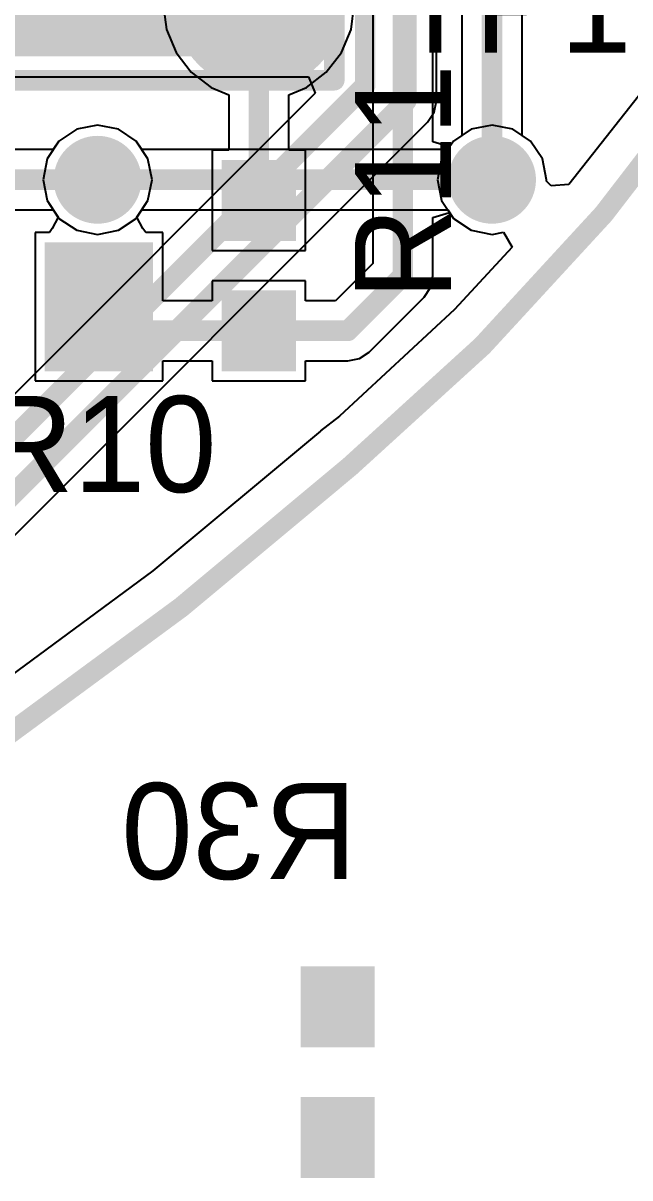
# Model space of a CAD drawing. Header units: millimetres. Extents: x 73 to 190, y 73 to 267.
# Drawn here: x 115.51 to 119.93, y 74.58 to 82.99 of the extents above; entities that cross this region are included whole.
import ezdxf

# ---------------------------------------------------------------- set-up
doc = ezdxf.new("R2010")
doc.units = ezdxf.units.MM
for name, color, linetype in [('BottomLayer', 5, 'Continuous'), ('BottomOverlay', 54, 'Continuous'), ('BottomPaste', 16, 'Continuous'), ('BottomSolder', 6, 'Continuous'), ('DrillDrawing', 1, 'Continuous'), ('KeepOutLayer', 6, 'Continuous'), ('Mechanical1', 6, 'Continuous'), ('MidLayer1', 16, 'Continuous'), ('MidLayer2', 76, 'Continuous'), ('MultiLayer', 9, 'Continuous'), ('TopLayer', 1, 'Continuous'), ('TopOverlay', 2, 'Continuous'), ('TopPaste', 8, 'Continuous'), ('TopSolder', 216, 'Continuous'), ('ViaHoleLayer', 16, 'Continuous')]:
    doc.layers.add(name, color=color, linetype=linetype)

msp = doc.modelspace()

# ---------------------------------------------------------------- linework, layer by layer
at = {"layer": 'BottomLayer'}
for p, q in [((118.5192, 82.425), (118.5192, 89.11)), ((114.9999, 82.5985), (117.5874, 82.5985)), ((117.5874, 82.5985), (117.636, 82.4812)), ((120.1321, 82.6386), (119.4833, 81.8156)), ((117.636, 82.4812), (115.3659, 80.2111)), ((118.5025, 82.3411), (118.5192, 82.425)), ((115.265, 79.08), (118.455, 82.27)), ((118.455, 82.27), (118.5025, 82.3411)), ((115.8978, 82.2174), (115.7688, 82.1312)), ((116.05, 82.2476), (115.8978, 82.2174)), ((116.2022, 82.2174), (116.05, 82.2476)), ((116.3312, 82.1312), (116.2022, 82.2174)), ((118.7728, 82.2174), (118.6438, 82.1312)), ((118.925, 82.2476), (118.7728, 82.2174)), ((119.0772, 82.2174), (118.925, 82.2476)), ((119.2062, 82.1312), (119.0772, 82.2174)), ((115.7688, 82.1312), (115.7274, 82.0692)), ((116.4174, 82.0022), (116.3312, 82.1312)), ((118.6438, 82.1312), (118.5576, 82.0022)), ((119.2924, 82.0022), (119.2062, 82.1312)), ((115.7274, 82.0692), (115.325, 82.0692)), ((116.4476, 81.85), (116.4174, 82.0022)), ((118.5576, 82.0022), (118.5274, 81.85)), ((119.3226, 81.85), (119.2924, 82.0022)), ((116.4174, 81.6978), (116.4476, 81.85)), ((118.5274, 81.85), (118.5576, 81.6978)), ((119.3205, 81.8391), (119.3226, 81.85)), ((119.3567, 81.8056), (119.3205, 81.8391)), ((119.4833, 81.8156), (119.3567, 81.8056)), ((116.3312, 81.5688), (116.4174, 81.6978)), ((118.5576, 81.6978), (118.6438, 81.5688)), ((115.4158, 81.6308), (115.7274, 81.6308)), ((115.7274, 81.6308), (115.7688, 81.5688)), ((115.7688, 81.5688), (115.8978, 81.4826)), ((116.2022, 81.4826), (116.3312, 81.5688)), ((118.6438, 81.5688), (118.7728, 81.4826)), ((115.8978, 81.4826), (116.05, 81.4524)), ((116.05, 81.4524), (116.2022, 81.4826)), ((118.7728, 81.4826), (118.925, 81.4524)), ((118.925, 81.4524), (119.0084, 81.469)), ((119.0084, 81.469), (119.0705, 81.3581)), ((119.0705, 81.3581), (118.6506, 80.9039)), ((118.6506, 80.9039), (117.8124, 80.1291)), ((117.8124, 80.1291), (117.6744, 80.0203)), ((117.6749, 80.0196), (116.4521, 79.0005)), ((117.6744, 80.0203), (117.6749, 80.0197)), ((117.6749, 80.0197), (117.6749, 80.0196)), ((116.4521, 79.0005), (115.1542, 78.0455))]:
    msp.add_line(p, q, dxfattribs=at)
at = {"layer": 'BottomLayer', "const_width": 0.15}
for points in [[(118.3, 82.425), (118.3, 89.11)], [(118, 82.5351), (118, 87.85)], [(114.9899, 79.525), (118, 82.5351)], [(115.11, 79.235), (118.3, 82.425)], [(115.325, 81.85), (116.05, 81.85)]]:
    msp.add_lwpolyline(points, dxfattribs=at)
at = {"layer": 'BottomLayer'}
for points, const_width in [([(117.9625, 82.5351, 1), (118.0375, 82.5351, 1)], 0.075), ([(117.9625, 82.5351, 1), (118.0375, 82.5351, 1)], 0.075), ([(118.2625, 82.425, 1), (118.3375, 82.425, 1)], 0.075), ([(118.2625, 82.425, 1), (118.3375, 82.425, 1)], 0.075), ([(115.925, 81.85, 1), (116.175, 81.85, 1)], 0.25), ([(118.8, 81.85, 1), (119.05, 81.85, 1)], 0.25), ([(116.0125, 81.85, 1), (116.0875, 81.85, 1)], 0.075)]:
    msp.add_lwpolyline(points, format="xyb", close=True, dxfattribs=dict(at, const_width=const_width))
for points in [[(114.9999, 83.35), (114.9999, 82.75), (117.5999, 83.35), (117.5999, 82.75)], [(118, 75.6), (118, 76.05), (117.6, 75.6), (117.6, 76.05)], [(118, 74.65), (118, 75.1), (117.6, 74.65), (117.6, 75.1)]]:
    msp.add_solid(points, dxfattribs=at)
at = {"layer": 'BottomOverlay', "const_width": 0.15}
for points in [[(117.775, 82.575), (117.775, 97.825)], [(114.15, 82.575), (117.775, 82.575)]]:
    msp.add_lwpolyline(points, dxfattribs=at)
at = {"layer": 'BottomOverlay', "const_width": 0.075}
msp.add_lwpolyline([(117.7375, 82.575, 1), (117.8125, 82.575, 1)], format="xyb", close=True, dxfattribs=at)
msp.add_lwpolyline([(117.7375, 82.575, 1), (117.8125, 82.575, 1)], format="xyb", close=True, dxfattribs=at)
at = {"layer": 'BottomPaste'}
for points in [[(117.95, 75.65), (117.95, 76), (117.65, 75.65), (117.65, 76)], [(117.95, 74.7), (117.95, 75.05), (117.65, 74.7), (117.65, 75.05)]]:
    msp.add_solid(points, dxfattribs=at)
at = {"layer": 'BottomSolder', "const_width": 0.32}
for points in [[(115.89, 81.85, 1), (116.21, 81.85, 1)], [(118.765, 81.85, 1), (119.085, 81.85, 1)]]:
    msp.add_lwpolyline(points, format="xyb", close=True, dxfattribs=at)
at = {"layer": 'BottomSolder'}
for points in [[(118.07, 75.53), (118.07, 76.12), (117.53, 75.53), (117.53, 76.12)], [(118.07, 74.58), (118.07, 75.17), (117.53, 74.58), (117.53, 75.17)]]:
    msp.add_solid(points, dxfattribs=at)
at = {"layer": 'DrillDrawing', "const_width": 0.15}
msp.add_lwpolyline([(121.2379, 83.7336, -0.088023), (117.8897, 79.7619)], format="xyb", dxfattribs=at)
at = {"layer": 'DrillDrawing'}
for points, const_width in [([(116, 81.85, 1), (116.1, 81.85, 1)], 0.1), ([(118.875, 81.85, 1), (118.975, 81.85, 1)], 0.1), ([(117.8522, 79.7619, 1), (117.9272, 79.7619, 1)], 0.075), ([(117.8522, 79.7619, 1), (117.9272, 79.7619, 1)], 0.075), ([(116.6215, 78.7363, 1), (116.6966, 78.7363, 1)], 0.075), ([(116.6215, 78.7363, 1), (116.6966, 78.7363, 1)], 0.075)]:
    msp.add_lwpolyline(points, format="xyb", close=True, dxfattribs=dict(at, const_width=const_width))
at = {"layer": 'DrillDrawing', "const_width": 0.15}
for points in [[(116.6591, 78.7363), (117.8897, 79.7619)], [(115.3448, 77.7693), (116.6591, 78.7363)]]:
    msp.add_lwpolyline(points, dxfattribs=at)
at = {"layer": 'KeepOutLayer', "const_width": 0.15}
msp.add_lwpolyline([(121.2379, 83.7336, -0.088023), (117.8897, 79.7619)], format="xyb", dxfattribs=at)
for points in [[(116.6591, 78.7363), (117.8897, 79.7619)], [(115.3448, 77.7693), (116.6591, 78.7363)]]:
    msp.add_lwpolyline(points, dxfattribs=at)
at = {"layer": 'KeepOutLayer', "const_width": 0.075}
for points in [[(117.8522, 79.7619, 1), (117.9272, 79.7619, 1)], [(117.8522, 79.7619, 1), (117.9272, 79.7619, 1)], [(116.6215, 78.7363, 1), (116.6966, 78.7363, 1)], [(116.6215, 78.7363, 1), (116.6966, 78.7363, 1)]]:
    msp.add_lwpolyline(points, format="xyb", close=True, dxfattribs=at)
at = {"layer": 'Mechanical1', "const_width": 0.15}
msp.add_lwpolyline([(121.2379, 83.7336, -0.088023), (117.8897, 79.7619)], format="xyb", dxfattribs=at)
for points in [[(116.6591, 78.7363), (117.8897, 79.7619)], [(115.3448, 77.7693), (116.6591, 78.7363)]]:
    msp.add_lwpolyline(points, dxfattribs=at)
at = {"layer": 'Mechanical1', "const_width": 0.075}
for points in [[(117.8522, 79.7619, 1), (117.9272, 79.7619, 1)], [(117.8522, 79.7619, 1), (117.9272, 79.7619, 1)], [(116.6215, 78.7363, 1), (116.6966, 78.7363, 1)], [(116.6215, 78.7363, 1), (116.6966, 78.7363, 1)]]:
    msp.add_lwpolyline(points, format="xyb", close=True, dxfattribs=at)
at = {"layer": 'MidLayer1'}
for p, q in [((120.1321, 82.6386), (119.4833, 81.8156)), ((115.8978, 82.2174), (115.7688, 82.1312)), ((116.05, 82.2476), (115.8978, 82.2174)), ((116.2022, 82.2174), (116.05, 82.2476)), ((116.3312, 82.1312), (116.2022, 82.2174)), ((118.7728, 82.2174), (118.6438, 82.1312)), ((118.925, 82.2476), (118.7728, 82.2174)), ((119.0772, 82.2174), (118.925, 82.2476)), ((119.2062, 82.1312), (119.0772, 82.2174)), ((115.7688, 82.1312), (115.6826, 82.0022)), ((116.3726, 82.0692), (116.3312, 82.1312)), ((118.6438, 82.1312), (118.6024, 82.0692)), ((119.2924, 82.0022), (119.2062, 82.1312)), ((118.6024, 82.0692), (116.3726, 82.0692)), ((115.6826, 82.0022), (115.6524, 81.85)), ((119.3226, 81.85), (119.2924, 82.0022)), ((115.6524, 81.85), (115.6826, 81.6978)), ((119.3205, 81.8391), (119.3226, 81.85)), ((119.3567, 81.8056), (119.3205, 81.8391)), ((119.4833, 81.8156), (119.3567, 81.8056)), ((115.6826, 81.6978), (115.7688, 81.5688)), ((116.3312, 81.5688), (116.3726, 81.6308)), ((116.3726, 81.6308), (118.6024, 81.6308)), ((118.6024, 81.6308), (118.6438, 81.5688)), ((115.7688, 81.5688), (115.8978, 81.4826)), ((116.2022, 81.4826), (116.3312, 81.5688)), ((118.6438, 81.5688), (118.7728, 81.4826)), ((115.8978, 81.4826), (116.05, 81.4524)), ((116.05, 81.4524), (116.2022, 81.4826)), ((118.7728, 81.4826), (118.925, 81.4524)), ((118.925, 81.4524), (119.0084, 81.469)), ((119.0084, 81.469), (119.0705, 81.3581)), ((119.0705, 81.3581), (118.6506, 80.9039)), ((118.6506, 80.9039), (117.8124, 80.1291)), ((117.8124, 80.1291), (117.6744, 80.0203)), ((117.6749, 80.0196), (116.4521, 79.0005)), ((117.6744, 80.0203), (117.6749, 80.0197)), ((117.6749, 80.0197), (117.6749, 80.0196)), ((116.4521, 79.0005), (115.1542, 78.0455))]:
    msp.add_line(p, q, dxfattribs=at)
for points, const_width in [([(115.925, 81.85, 1), (116.175, 81.85, 1)], 0.25), ([(118.8, 81.85, 1), (119.05, 81.85, 1)], 0.25), ([(116.0125, 81.85, 1), (116.0875, 81.85, 1)], 0.075), ([(118.8875, 81.85, 1), (118.9625, 81.85, 1)], 0.075)]:
    msp.add_lwpolyline(points, format="xyb", close=True, dxfattribs=dict(at, const_width=const_width))
at = {"layer": 'MidLayer1', "const_width": 0.15}
msp.add_lwpolyline([(116.05, 81.85), (118.925, 81.85)], dxfattribs=at)
at = {"layer": 'MidLayer2'}
for p, q in [((120.1321, 82.6386), (119.4833, 81.8156)), ((115.8978, 82.2174), (115.7688, 82.1312)), ((116.05, 82.2476), (115.8978, 82.2174)), ((116.2022, 82.2174), (116.05, 82.2476)), ((116.3312, 82.1312), (116.2022, 82.2174)), ((118.7728, 82.2174), (118.6438, 82.1312)), ((118.925, 82.2476), (118.7728, 82.2174)), ((119.0772, 82.2174), (118.925, 82.2476)), ((119.2062, 82.1312), (119.0772, 82.2174)), ((115.7688, 82.1312), (115.6826, 82.0022)), ((116.4174, 82.0022), (116.3312, 82.1312)), ((118.6438, 82.1312), (118.5576, 82.0022)), ((119.2924, 82.0022), (119.2062, 82.1312)), ((115.6826, 82.0022), (115.6524, 81.85)), ((116.4476, 81.85), (116.4174, 82.0022)), ((118.5576, 82.0022), (118.5274, 81.85)), ((119.3226, 81.85), (119.2924, 82.0022)), ((115.6524, 81.85), (115.6826, 81.6978)), ((116.4174, 81.6978), (116.4476, 81.85)), ((118.5274, 81.85), (118.5576, 81.6978)), ((119.3205, 81.8391), (119.3226, 81.85)), ((119.3567, 81.8056), (119.3205, 81.8391)), ((119.4833, 81.8156), (119.3567, 81.8056)), ((115.6826, 81.6978), (115.7688, 81.5688)), ((116.3312, 81.5688), (116.4174, 81.6978)), ((118.5576, 81.6978), (118.6438, 81.5688)), ((115.7688, 81.5688), (115.8978, 81.4826)), ((116.2022, 81.4826), (116.3312, 81.5688)), ((118.6438, 81.5688), (118.7728, 81.4826)), ((115.8978, 81.4826), (116.05, 81.4524)), ((116.05, 81.4524), (116.2022, 81.4826)), ((118.7728, 81.4826), (118.925, 81.4524)), ((118.925, 81.4524), (119.0084, 81.469)), ((119.0084, 81.469), (119.0705, 81.3581)), ((119.0705, 81.3581), (118.6506, 80.9039)), ((118.6506, 80.9039), (117.8124, 80.1291)), ((117.8124, 80.1291), (117.6744, 80.0203)), ((117.6749, 80.0196), (116.4521, 79.0005)), ((117.6744, 80.0203), (117.6749, 80.0197)), ((117.6749, 80.0197), (117.6749, 80.0196)), ((116.4521, 79.0005), (115.1542, 78.0455))]:
    msp.add_line(p, q, dxfattribs=at)
at = {"layer": 'MidLayer2', "const_width": 0.25}
for points in [[(115.925, 81.85, 1), (116.175, 81.85, 1)], [(118.8, 81.85, 1), (119.05, 81.85, 1)]]:
    msp.add_lwpolyline(points, format="xyb", close=True, dxfattribs=at)
at = {"layer": 'MultiLayer', "const_width": 0.25}
for points in [[(115.925, 81.85, 1), (116.175, 81.85, 1)], [(118.8, 81.85, 1), (119.05, 81.85, 1)]]:
    msp.add_lwpolyline(points, format="xyb", close=True, dxfattribs=at)
at = {"layer": 'TopLayer'}
for p, q in [((118.4942, 82.126), (118.4942, 92.4241)), ((118.7058, 92.175), (118.7058, 82.1726)), ((119.1442, 82.1726), (119.1442, 92.0842)), ((118.0558, 89.7559), (118.0558, 81.2408)), ((116.529, 83.125), (116.5528, 82.9449)), ((117.8972, 82.9449), (117.921, 83.125)), ((116.5528, 82.9449), (116.6223, 82.777)), ((117.8277, 82.777), (117.8972, 82.9449)), ((116.6223, 82.777), (116.7329, 82.6329)), ((117.7171, 82.6329), (117.8277, 82.777)), ((116.7329, 82.6329), (116.877, 82.5223)), ((117.573, 82.5223), (117.7171, 82.6329)), ((120.1321, 82.6386), (119.4833, 81.8156)), ((116.877, 82.5223), (117.0058, 82.4689)), ((117.4442, 82.469), (117.573, 82.5223)), ((117.0058, 82.4689), (117.0058, 82.065)), ((117.4442, 82.065), (117.4442, 82.469)), ((115.8978, 82.2174), (115.7688, 82.1312)), ((116.05, 82.2476), (115.8978, 82.2174)), ((116.2022, 82.2174), (116.05, 82.2476)), ((116.3312, 82.1312), (116.2022, 82.2174)), ((115.7688, 82.1312), (115.6826, 82.0022)), ((116.4174, 82.0022), (116.3312, 82.1312)), ((118.6157, 82.0891), (118.4942, 82.126)), ((118.6438, 82.1312), (118.6157, 82.0891)), ((118.7058, 82.1726), (118.6438, 82.1312)), ((119.2062, 82.1312), (119.1442, 82.1726)), ((119.2924, 82.0022), (119.2062, 82.1312)), ((117.0058, 82.065), (116.885, 82.065)), ((116.885, 82.065), (116.885, 81.335)), ((117.565, 82.065), (117.4442, 82.065)), ((117.565, 81.335), (117.565, 82.065)), ((115.6826, 82.0022), (115.6524, 81.85)), ((116.4476, 81.85), (116.4174, 82.0022)), ((119.3226, 81.85), (119.2924, 82.0022)), ((115.6524, 81.85), (115.6826, 81.6978)), ((116.4174, 81.6978), (116.4476, 81.85)), ((119.3205, 81.8391), (119.3226, 81.85)), ((119.3567, 81.8056), (119.3205, 81.8391)), ((119.4833, 81.8156), (119.3567, 81.8056)), ((115.6826, 81.6978), (115.7634, 81.577)), ((116.3366, 81.577), (116.4174, 81.6978)), ((118.4942, 81.574), (118.6157, 81.6109)), ((118.6157, 81.6109), (118.6438, 81.5688)), ((115.7634, 81.577), (115.7197, 81.4953)), ((116.3803, 81.4953), (116.3366, 81.577)), ((118.4942, 81.15), (118.4942, 81.574)), ((118.6438, 81.5688), (118.7728, 81.4826)), ((115.6994, 81.465), (115.5946, 81.465)), ((115.5946, 81.465), (115.5946, 80.385)), ((115.7197, 81.4953), (115.6994, 81.465)), ((116.4006, 81.465), (116.3803, 81.4953)), ((116.5246, 81.465), (116.4006, 81.465)), ((116.5246, 80.9692), (116.5246, 81.465)), ((118.7728, 81.4826), (118.925, 81.4524)), ((118.925, 81.4524), (119.0084, 81.469)), ((119.0084, 81.469), (119.0705, 81.3581)), ((116.885, 81.335), (117.565, 81.335)), ((119.0705, 81.3581), (118.6506, 80.9039)), ((118.0558, 81.2408), (117.7842, 80.9692)), ((117.565, 81.115), (116.885, 81.115)), ((116.885, 81.115), (116.885, 80.9692)), ((117.565, 80.9692), (117.565, 81.115)), ((118.4775, 81.0661), (118.4942, 81.15)), ((118.43, 80.995), (118.4775, 81.0661)), ((116.885, 80.9692), (116.5246, 80.9692)), ((117.7842, 80.9692), (117.565, 80.9692)), ((118.03, 80.595), (118.43, 80.995)), ((118.6506, 80.9039), (117.8124, 80.1291)), ((117.9589, 80.5475), (118.03, 80.595)), ((116.5246, 80.385), (116.5246, 80.5308)), ((116.5246, 80.5308), (116.885, 80.5308)), ((116.885, 80.5308), (116.885, 80.385)), ((117.565, 80.385), (117.565, 80.5308)), ((117.565, 80.5308), (117.875, 80.5308)), ((117.875, 80.5308), (117.9589, 80.5475)), ((115.5946, 80.385), (116.5246, 80.385)), ((116.885, 80.385), (117.565, 80.385)), ((117.8124, 80.1291), (117.6744, 80.0203)), ((117.6749, 80.0196), (116.4521, 79.0005)), ((117.6744, 80.0203), (117.6749, 80.0197)), ((117.6749, 80.0197), (117.6749, 80.0196)), ((116.4521, 79.0005), (115.1542, 78.0455))]:
    msp.add_line(p, q, dxfattribs=at)
at = {"layer": 'TopLayer', "const_width": 0.15}
for points in [[(118.275, 81.15), (118.275, 92.5149)], [(118.925, 81.85), (118.925, 92.175)], [(117.225, 81.7), (117.225, 86.275)], [(117.875, 80.75), (118.275, 81.15)], [(116.0596, 80.925), (116.2346, 80.75)], [(116.2346, 80.75), (117.225, 80.75)], [(117.225, 80.75), (117.875, 80.75)]]:
    msp.add_lwpolyline(points, dxfattribs=at)
at = {"layer": 'TopLayer'}
for points, const_width in [([(116.95, 83.125, 1), (117.5, 83.125, 1)], 0.55), ([(115.925, 81.85, 1), (116.175, 81.85, 1)], 0.25), ([(118.8, 81.85, 1), (119.05, 81.85, 1)], 0.25), ([(118.8875, 81.85, 1), (118.9625, 81.85, 1)], 0.075), ([(117.1875, 81.7, 1), (117.2625, 81.7, 1)], 0.075), ([(118.2375, 81.15, 1), (118.3125, 81.15, 1)], 0.075), ([(118.2375, 81.15, 1), (118.3125, 81.15, 1)], 0.075), ([(116.0221, 80.925, 1), (116.0971, 80.925, 1)], 0.075), ([(116.1971, 80.75, 1), (116.2721, 80.75, 1)], 0.075), ([(116.1971, 80.75, 1), (116.2721, 80.75, 1)], 0.075), ([(117.1875, 80.75, 1), (117.2625, 80.75, 1)], 0.075), ([(117.1875, 80.75, 1), (117.2625, 80.75, 1)], 0.075), ([(117.8375, 80.75, 1), (117.9125, 80.75, 1)], 0.075), ([(117.8375, 80.75, 1), (117.9125, 80.75, 1)], 0.075)]:
    msp.add_lwpolyline(points, format="xyb", close=True, dxfattribs=dict(at, const_width=const_width))
for points in [[(117.025, 81.925), (117.025, 81.475), (117.425, 81.925), (117.425, 81.475)], [(116.3846, 81.325), (115.7346, 81.325), (116.3846, 80.525), (115.7346, 80.525)], [(117.025, 80.975), (117.025, 80.525), (117.425, 80.975), (117.425, 80.525)]]:
    msp.add_solid(points, dxfattribs=at)
at = {"layer": 'TopPaste'}
for points in [[(117.075, 81.875), (117.075, 81.525), (117.375, 81.875), (117.375, 81.525)], [(116.3346, 81.275), (115.7846, 81.275), (116.3346, 80.575), (115.7846, 80.575)], [(117.075, 80.925), (117.075, 80.575), (117.375, 80.925), (117.375, 80.575)]]:
    msp.add_solid(points, dxfattribs=at)
at = {"layer": 'TopSolder'}
for points, const_width in [([(116.915, 83.125, 1), (117.535, 83.125, 1)], 0.62), ([(115.89, 81.85, 1), (116.21, 81.85, 1)], 0.32), ([(118.765, 81.85, 1), (119.085, 81.85, 1)], 0.32)]:
    msp.add_lwpolyline(points, format="xyb", close=True, dxfattribs=dict(at, const_width=const_width))
for points in [[(116.955, 81.995), (116.955, 81.405), (117.495, 81.995), (117.495, 81.405)], [(116.4546, 81.395), (115.6646, 81.395), (116.4546, 80.455), (115.6646, 80.455)], [(116.955, 81.045), (116.955, 80.455), (117.495, 81.045), (117.495, 80.455)]]:
    msp.add_solid(points, dxfattribs=at)
at = {"layer": 'ViaHoleLayer', "const_width": 0.1}
for points in [[(116, 81.85, 1), (116.1, 81.85, 1)], [(118.875, 81.85, 1), (118.975, 81.85, 1)]]:
    msp.add_lwpolyline(points, format="xyb", close=True, dxfattribs=at)

# ---------------------------------------------------------------- texts
at = {"layer": 'BottomOverlay', "text_generation_flag": 2}
msp.add_text('R30', height=0.7, rotation=360, dxfattribs=at).set_placement((117.94, 76.7562))
at = {"layer": 'TopOverlay'}
msp.add_text('TP1', height=0.7, dxfattribs=at).set_placement((118.225, 82.775))
for s, rotation, p in [('R11', 90, (118.625, 80.975)), ('R10', 360, (115.2, 79.575))]:
    msp.add_text(s, height=0.7, rotation=rotation, dxfattribs=at).set_placement(p)

doc.saveas('drawing.dxf')
